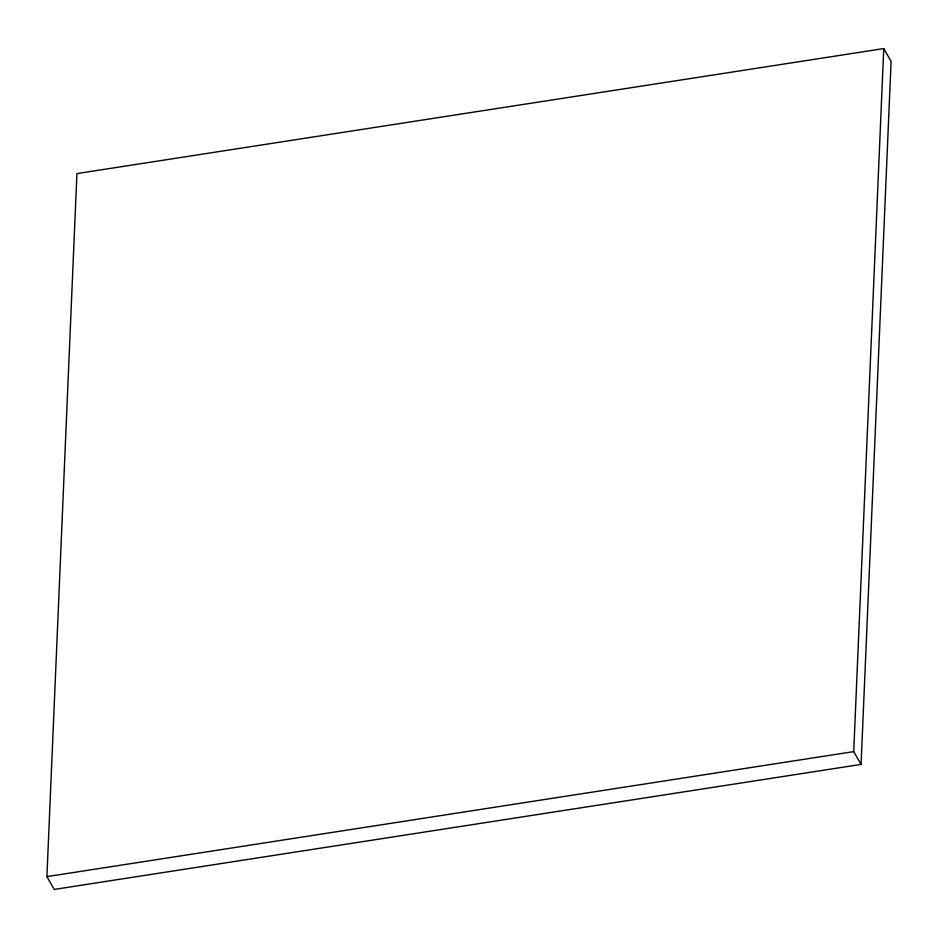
<?xml version="1.0" encoding="UTF-8"?>
<svg xmlns="http://www.w3.org/2000/svg" width="938" height="938" viewBox="0 0 938 938"><rect width="100%" height="100%" fill="white"/><g stroke="black" fill="none" stroke-linecap="round" stroke-linejoin="round"><path stroke-width="1.41" d="M46.9 876.631L76.928 173.589L883.748 48.577L891.1 61.369L861.072 764.411L54.252 889.423L46.9 876.631L853.721 751.608L861.072 764.411M853.721 751.608L883.748 48.577"/></g></svg>
